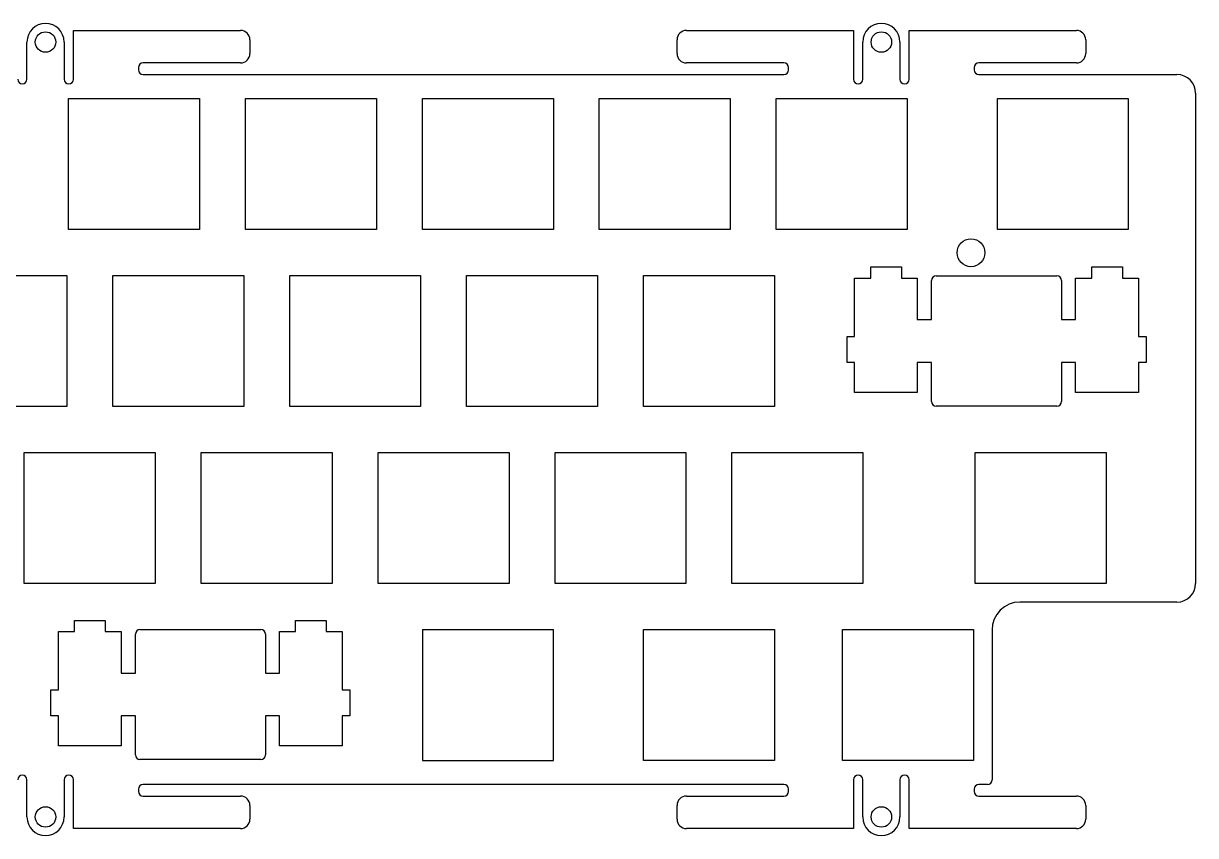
# Model space of a CAD drawing. Header units: millimetres. Extents: x 51 to 298, y -256 to -169.
# Drawn here: x 172 to 298.2, y -256.2 to -168.8 of the extents above; entities that cross this region are included whole.
import ezdxf

# ---------------------------------------------------------------- set-up
doc = ezdxf.new("R2010")
doc.units = ezdxf.units.MM
for name, color, linetype in [('Shape1818', 7, 'CONTINUOUS'), ('Shape1819', 7, 'CONTINUOUS'), ('Shape1821', 7, 'CONTINUOUS'), ('Shape1822', 7, 'CONTINUOUS'), ('Shape1824', 7, 'CONTINUOUS'), ('Shape1825', 7, 'CONTINUOUS'), ('Shape1826', 7, 'CONTINUOUS'), ('Shape1827', 7, 'CONTINUOUS'), ('Shape1828', 7, 'CONTINUOUS'), ('Shape1829', 7, 'CONTINUOUS'), ('Shape1830', 7, 'CONTINUOUS'), ('Shape1831', 7, 'CONTINUOUS'), ('Shape1832', 7, 'CONTINUOUS'), ('Shape1833', 7, 'CONTINUOUS'), ('Shape1834', 7, 'CONTINUOUS'), ('Shape1835', 7, 'CONTINUOUS'), ('Shape1836', 7, 'CONTINUOUS'), ('Shape1837', 7, 'CONTINUOUS'), ('Shape1838', 7, 'CONTINUOUS'), ('Shape1839', 7, 'CONTINUOUS'), ('Shape1840', 7, 'CONTINUOUS'), ('Shape1841', 7, 'CONTINUOUS'), ('Shape1842', 7, 'CONTINUOUS'), ('Shape1843', 7, 'CONTINUOUS'), ('Shape1844', 7, 'CONTINUOUS'), ('Shape1845', 7, 'CONTINUOUS'), ('Shape1846', 7, 'CONTINUOUS'), ('Shape1847', 7, 'CONTINUOUS'), ('Shape1848', 7, 'CONTINUOUS'), ('Shape1849', 7, 'CONTINUOUS'), ('Shape1850', 7, 'CONTINUOUS'), ('Shape1851', 7, 'CONTINUOUS'), ('Shape1852', 7, 'CONTINUOUS'), ('Shape1853', 7, 'CONTINUOUS'), ('Shape1854', 7, 'CONTINUOUS'), ('Shape1855', 7, 'CONTINUOUS'), ('Shape1856', 7, 'CONTINUOUS'), ('Shape1857', 7, 'CONTINUOUS'), ('Shape1858', 7, 'CONTINUOUS'), ('Shape1859', 7, 'CONTINUOUS'), ('Shape1860', 7, 'CONTINUOUS'), ('Shape1861', 7, 'CONTINUOUS'), ('Shape1862', 7, 'CONTINUOUS'), ('Shape1938', 7, 'CONTINUOUS'), ('Shape1939', 7, 'CONTINUOUS'), ('Shape1940', 7, 'CONTINUOUS'), ('Shape1941', 7, 'CONTINUOUS'), ('Shape1942', 7, 'CONTINUOUS'), ('Shape1943', 7, 'CONTINUOUS'), ('Shape1944', 7, 'CONTINUOUS'), ('Shape1945', 7, 'CONTINUOUS'), ('Shape1946', 7, 'CONTINUOUS'), ('Shape1947', 7, 'CONTINUOUS'), ('Shape1948', 7, 'CONTINUOUS'), ('Shape1949', 7, 'CONTINUOUS'), ('Shape1950', 7, 'CONTINUOUS'), ('Shape1951', 7, 'CONTINUOUS'), ('Shape1952', 7, 'CONTINUOUS'), ('Shape1953', 7, 'CONTINUOUS'), ('Shape1954', 7, 'CONTINUOUS'), ('Shape1955', 7, 'CONTINUOUS'), ('Shape1956', 7, 'CONTINUOUS'), ('Shape1957', 7, 'CONTINUOUS'), ('Shape1958', 7, 'CONTINUOUS'), ('Shape1959', 7, 'CONTINUOUS'), ('Shape1960', 7, 'CONTINUOUS'), ('Shape1961', 7, 'CONTINUOUS'), ('Shape1962', 7, 'CONTINUOUS'), ('Shape1963', 7, 'CONTINUOUS'), ('Shape1964', 7, 'CONTINUOUS'), ('Shape1965', 7, 'CONTINUOUS'), ('Shape1966', 7, 'CONTINUOUS'), ('Shape1967', 7, 'CONTINUOUS'), ('Shape1968', 7, 'CONTINUOUS'), ('Shape1969', 7, 'CONTINUOUS'), ('Shape1970', 7, 'CONTINUOUS'), ('Shape1971', 7, 'CONTINUOUS'), ('Shape1972', 7, 'CONTINUOUS'), ('Shape1973', 7, 'CONTINUOUS'), ('Shape1974', 7, 'CONTINUOUS'), ('Shape1975', 7, 'CONTINUOUS'), ('Shape1976', 7, 'CONTINUOUS'), ('Shape1977', 7, 'CONTINUOUS'), ('Shape1978', 7, 'CONTINUOUS'), ('Shape1979', 7, 'CONTINUOUS'), ('Shape1980', 7, 'CONTINUOUS'), ('Shape1981', 7, 'CONTINUOUS'), ('Shape1982', 7, 'CONTINUOUS'), ('Shape1983', 7, 'CONTINUOUS'), ('Shape1988', 7, 'CONTINUOUS'), ('Shape1989', 7, 'CONTINUOUS'), ('Shape1990', 7, 'CONTINUOUS'), ('Shape1994', 7, 'CONTINUOUS'), ('Shape1995', 7, 'CONTINUOUS'), ('Shape1996', 7, 'CONTINUOUS'), ('Shape1997', 7, 'CONTINUOUS'), ('Shape1998', 7, 'CONTINUOUS'), ('Shape1999', 7, 'CONTINUOUS'), ('Shape2000', 7, 'CONTINUOUS'), ('Shape2001', 7, 'CONTINUOUS'), ('Shape2018', 7, 'CONTINUOUS'), ('Shape2019', 7, 'CONTINUOUS'), ('Shape2020', 7, 'CONTINUOUS'), ('Shape2021', 7, 'CONTINUOUS'), ('Shape2022', 7, 'CONTINUOUS'), ('Shape2023', 7, 'CONTINUOUS'), ('Shape2024', 7, 'CONTINUOUS'), ('Shape2025', 7, 'CONTINUOUS'), ('Shape2026', 7, 'CONTINUOUS'), ('Shape2027', 7, 'CONTINUOUS'), ('Shape2028', 7, 'CONTINUOUS'), ('Shape2029', 7, 'CONTINUOUS'), ('Shape2030', 7, 'CONTINUOUS'), ('Shape2031', 7, 'CONTINUOUS'), ('Shape2032', 7, 'CONTINUOUS'), ('Shape2033', 7, 'CONTINUOUS'), ('Shape2034', 7, 'CONTINUOUS'), ('Shape2035', 7, 'CONTINUOUS'), ('Shape2036', 7, 'CONTINUOUS'), ('Shape2037', 7, 'CONTINUOUS'), ('Shape2038', 7, 'CONTINUOUS'), ('Shape2039', 7, 'CONTINUOUS'), ('Shape2040', 7, 'CONTINUOUS'), ('Shape2041', 7, 'CONTINUOUS'), ('Shape2042', 7, 'CONTINUOUS'), ('Shape2043', 7, 'CONTINUOUS'), ('Shape2044', 7, 'CONTINUOUS'), ('Shape2045', 7, 'CONTINUOUS'), ('Shape2046', 7, 'CONTINUOUS'), ('Shape2047', 7, 'CONTINUOUS'), ('Shape2048', 7, 'CONTINUOUS'), ('Shape2049', 7, 'CONTINUOUS'), ('Shape2050', 7, 'CONTINUOUS'), ('Shape2051', 7, 'CONTINUOUS'), ('Shape2052', 7, 'CONTINUOUS'), ('Shape2053', 7, 'CONTINUOUS'), ('Shape2054', 7, 'CONTINUOUS'), ('Shape2055', 7, 'CONTINUOUS'), ('Shape2056', 7, 'CONTINUOUS'), ('Shape2057', 7, 'CONTINUOUS'), ('Shape2059', 7, 'CONTINUOUS'), ('Shape2276', 7, 'CONTINUOUS'), ('Shape2277', 7, 'CONTINUOUS'), ('Shape2278', 7, 'CONTINUOUS'), ('Shape2279', 7, 'CONTINUOUS'), ('Shape2292', 7, 'CONTINUOUS'), ('Shape2293', 7, 'CONTINUOUS'), ('Shape2294', 7, 'CONTINUOUS'), ('Shape2295', 7, 'CONTINUOUS'), ('Shape2296', 7, 'CONTINUOUS'), ('Shape2297', 7, 'CONTINUOUS'), ('Shape2298', 7, 'CONTINUOUS'), ('Shape2299', 7, 'CONTINUOUS'), ('Shape2300', 7, 'CONTINUOUS'), ('Shape2301', 7, 'CONTINUOUS'), ('Shape2302', 7, 'CONTINUOUS'), ('Shape2303', 7, 'CONTINUOUS'), ('Shape2304', 7, 'CONTINUOUS'), ('Shape2305', 7, 'CONTINUOUS'), ('Shape2306', 7, 'CONTINUOUS'), ('Shape2307', 7, 'CONTINUOUS'), ('Shape2308', 7, 'CONTINUOUS'), ('Shape2309', 7, 'CONTINUOUS'), ('Shape2310', 7, 'CONTINUOUS'), ('Shape2311', 7, 'CONTINUOUS'), ('Shape2312', 7, 'CONTINUOUS'), ('Shape2313', 7, 'CONTINUOUS'), ('Shape2314', 7, 'CONTINUOUS'), ('Shape2315', 7, 'CONTINUOUS'), ('Shape2332', 7, 'CONTINUOUS'), ('Shape2333', 7, 'CONTINUOUS'), ('Shape2334', 7, 'CONTINUOUS'), ('Shape2335', 7, 'CONTINUOUS'), ('Shape2336', 7, 'CONTINUOUS'), ('Shape2337', 7, 'CONTINUOUS'), ('Shape2338', 7, 'CONTINUOUS'), ('Shape2339', 7, 'CONTINUOUS'), ('Shape2340', 7, 'CONTINUOUS'), ('Shape2341', 7, 'CONTINUOUS'), ('Shape2342', 7, 'CONTINUOUS'), ('Shape2343', 7, 'CONTINUOUS'), ('Shape2344', 7, 'CONTINUOUS'), ('Shape2345', 7, 'CONTINUOUS'), ('Shape2346', 7, 'CONTINUOUS'), ('Shape2347', 7, 'CONTINUOUS'), ('Shape2348', 7, 'CONTINUOUS'), ('Shape2349', 7, 'CONTINUOUS'), ('Shape2350', 7, 'CONTINUOUS'), ('Shape2351', 7, 'CONTINUOUS'), ('Shape2384', 7, 'CONTINUOUS'), ('Shape2385', 7, 'CONTINUOUS'), ('Shape2386', 7, 'CONTINUOUS'), ('Shape2388', 7, 'CONTINUOUS'), ('Shape2389', 7, 'CONTINUOUS'), ('Shape2390', 7, 'CONTINUOUS'), ('Shape2391', 7, 'CONTINUOUS'), ('Shape2392', 7, 'CONTINUOUS'), ('Shape2393', 7, 'CONTINUOUS'), ('Shape2394', 7, 'CONTINUOUS'), ('Shape2395', 7, 'CONTINUOUS'), ('Shape2396', 7, 'CONTINUOUS'), ('Shape2397', 7, 'CONTINUOUS'), ('Shape2398', 7, 'CONTINUOUS'), ('Shape2399', 7, 'CONTINUOUS'), ('Shape2400', 7, 'CONTINUOUS'), ('Shape2401', 7, 'CONTINUOUS'), ('Shape2402', 7, 'CONTINUOUS'), ('Shape2403', 7, 'CONTINUOUS'), ('Shape2404', 7, 'CONTINUOUS'), ('Shape2405', 7, 'CONTINUOUS'), ('Shape2406', 7, 'CONTINUOUS'), ('Shape2407', 7, 'CONTINUOUS'), ('Shape2408', 7, 'CONTINUOUS'), ('Shape2409', 7, 'CONTINUOUS'), ('Shape2410', 7, 'CONTINUOUS'), ('Shape2411', 7, 'CONTINUOUS'), ('Shape2412', 7, 'CONTINUOUS'), ('Shape2413', 7, 'CONTINUOUS'), ('Shape2414', 7, 'CONTINUOUS'), ('Shape2415', 7, 'CONTINUOUS'), ('Shape2416', 7, 'CONTINUOUS'), ('Shape2417', 7, 'CONTINUOUS'), ('Shape2418', 7, 'CONTINUOUS'), ('Shape2419', 7, 'CONTINUOUS'), ('Shape2420', 7, 'CONTINUOUS'), ('Shape2421', 7, 'CONTINUOUS'), ('Shape2422', 7, 'CONTINUOUS'), ('Shape2423', 7, 'CONTINUOUS'), ('Shape2424', 7, 'CONTINUOUS'), ('Shape2425', 7, 'CONTINUOUS'), ('Shape2426', 7, 'CONTINUOUS'), ('Shape2427', 7, 'CONTINUOUS'), ('Shape2428', 7, 'CONTINUOUS'), ('Shape2429', 7, 'CONTINUOUS'), ('Shape2430', 7, 'CONTINUOUS'), ('Shape2431', 7, 'CONTINUOUS'), ('Shape2432', 7, 'CONTINUOUS'), ('Shape2433', 7, 'CONTINUOUS'), ('Shape2434', 7, 'CONTINUOUS'), ('Shape2435', 7, 'CONTINUOUS'), ('Shape2436', 7, 'CONTINUOUS'), ('Shape2437', 7, 'CONTINUOUS'), ('Shape2438', 7, 'CONTINUOUS'), ('Shape2439', 7, 'CONTINUOUS'), ('Shape2440', 7, 'CONTINUOUS'), ('Shape2441', 7, 'CONTINUOUS'), ('Shape2442', 7, 'CONTINUOUS'), ('Shape2443', 7, 'CONTINUOUS'), ('Shape2465', 7, 'CONTINUOUS')]:
    doc.layers.add(name, color=color, linetype=linetype)

msp = doc.modelspace()

# ---------------------------------------------------------------- linework, layer by layer
at = {"layer": 'Shape1818'}
msp.add_circle((264.415, -170.807), 1.1, dxfattribs=at)
at = {"layer": 'Shape1819'}
msp.add_circle((174.415, -170.807), 1.1, dxfattribs=at)
at = {"layer": 'Shape1821'}
msp.add_circle((264.415, -254.205), 1.1, dxfattribs=at)
at = {"layer": 'Shape1822'}
msp.add_circle((174.415, -254.205), 1.1, dxfattribs=at)
at = {"layer": 'Shape1824'}
msp.add_line((275.835, -250.706), (274.915, -250.706), dxfattribs=at)
at = {"layer": 'Shape1825'}
msp.add_arc((274.915, -251.206), 0.5, 90, 180, dxfattribs=at)
at = {"layer": 'Shape1826'}
msp.add_line((274.415, -251.206), (274.415, -251.455), dxfattribs=at)
at = {"layer": 'Shape1827'}
msp.add_arc((274.915, -251.455), 0.5, 180, -90, dxfattribs=at)
at = {"layer": 'Shape1828'}
msp.add_line((274.915, -251.955), (285.415, -251.955), dxfattribs=at)
at = {"layer": 'Shape1829'}
msp.add_arc((285.415, -252.955), 1, 0, 90, dxfattribs=at)
at = {"layer": 'Shape1830'}
msp.add_line((286.415, -252.955), (286.415, -254.455), dxfattribs=at)
at = {"layer": 'Shape1831'}
msp.add_arc((285.415, -254.455), 1, -90, 0, dxfattribs=at)
at = {"layer": 'Shape1832'}
msp.add_line((285.415, -255.455), (267.415, -255.455), dxfattribs=at)
at = {"layer": 'Shape1833'}
msp.add_line((267.415, -255.455), (267.415, -250.206), dxfattribs=at)
at = {"layer": 'Shape1834'}
msp.add_arc((266.915, -250.206), 0.5, 0, 180, dxfattribs=at)
at = {"layer": 'Shape1835'}
msp.add_line((266.415, -250.206), (266.415, -254.205), dxfattribs=at)
at = {"layer": 'Shape1836'}
msp.add_arc((264.415, -254.205), 2, 180, 0, dxfattribs=at)
at = {"layer": 'Shape1837'}
msp.add_line((262.415, -254.205), (262.415, -250.206), dxfattribs=at)
at = {"layer": 'Shape1838'}
msp.add_arc((261.915, -250.206), 0.5, 0, 180, dxfattribs=at)
at = {"layer": 'Shape1839'}
msp.add_line((261.415, -250.206), (261.415, -255.455), dxfattribs=at)
at = {"layer": 'Shape1840'}
msp.add_line((261.415, -255.455), (243.415, -255.455), dxfattribs=at)
at = {"layer": 'Shape1841'}
msp.add_arc((243.415, -254.455), 1, 180, -90, dxfattribs=at)
at = {"layer": 'Shape1842'}
msp.add_line((242.415, -254.455), (242.415, -252.955), dxfattribs=at)
at = {"layer": 'Shape1843'}
msp.add_arc((243.415, -252.955), 1, 90, 180, dxfattribs=at)
at = {"layer": 'Shape1844'}
msp.add_line((243.415, -251.955), (253.915, -251.955), dxfattribs=at)
at = {"layer": 'Shape1845'}
msp.add_arc((253.915, -251.455), 0.5, -90, 0, dxfattribs=at)
at = {"layer": 'Shape1846'}
msp.add_line((254.415, -251.455), (254.415, -251.206), dxfattribs=at)
at = {"layer": 'Shape1847'}
msp.add_arc((253.915, -251.206), 0.5, 0, 90, dxfattribs=at)
at = {"layer": 'Shape1848'}
msp.add_line((253.915, -250.706), (184.915, -250.706), dxfattribs=at)
at = {"layer": 'Shape1849'}
msp.add_arc((184.915, -251.206), 0.5, 90, 180, dxfattribs=at)
at = {"layer": 'Shape1850'}
msp.add_line((184.415, -251.206), (184.415, -251.455), dxfattribs=at)
at = {"layer": 'Shape1851'}
msp.add_arc((184.915, -251.455), 0.5, 180, -90, dxfattribs=at)
at = {"layer": 'Shape1852'}
msp.add_line((184.915, -251.955), (195.415, -251.955), dxfattribs=at)
at = {"layer": 'Shape1853'}
msp.add_arc((195.415, -252.955), 1, 0, 90, dxfattribs=at)
at = {"layer": 'Shape1854'}
msp.add_line((196.415, -252.955), (196.415, -254.455), dxfattribs=at)
at = {"layer": 'Shape1855'}
msp.add_arc((195.415, -254.455), 1, -90, 0, dxfattribs=at)
at = {"layer": 'Shape1856'}
msp.add_line((195.415, -255.455), (177.415, -255.455), dxfattribs=at)
at = {"layer": 'Shape1857'}
msp.add_line((177.415, -255.455), (177.415, -250.206), dxfattribs=at)
at = {"layer": 'Shape1858'}
msp.add_arc((176.915, -250.206), 0.5, 0, 180, dxfattribs=at)
at = {"layer": 'Shape1859'}
msp.add_line((176.415, -250.206), (176.415, -254.205), dxfattribs=at)
at = {"layer": 'Shape1860'}
msp.add_arc((174.415, -254.205), 2, 180, 0, dxfattribs=at)
at = {"layer": 'Shape1861'}
msp.add_line((172.415, -254.205), (172.415, -250.206), dxfattribs=at)
at = {"layer": 'Shape1862'}
msp.add_arc((171.915, -250.206), 0.5, 0, 180, dxfattribs=at)
at = {"layer": 'Shape1938'}
msp.add_arc((171.915, -174.807), 0.5, 180, 0, dxfattribs=at)
at = {"layer": 'Shape1939'}
msp.add_line((172.415, -174.807), (172.415, -170.807), dxfattribs=at)
at = {"layer": 'Shape1940'}
msp.add_arc((174.415, -170.807), 2, 0, 180, dxfattribs=at)
at = {"layer": 'Shape1941'}
msp.add_line((176.415, -170.807), (176.415, -174.807), dxfattribs=at)
at = {"layer": 'Shape1942'}
msp.add_arc((176.915, -174.807), 0.5, 180, 0, dxfattribs=at)
at = {"layer": 'Shape1943'}
msp.add_line((177.415, -174.807), (177.415, -169.557), dxfattribs=at)
at = {"layer": 'Shape1944'}
msp.add_line((177.415, -169.557), (195.415, -169.557), dxfattribs=at)
at = {"layer": 'Shape1945'}
msp.add_arc((195.415, -170.557), 1, 0, 90, dxfattribs=at)
at = {"layer": 'Shape1946'}
msp.add_line((196.415, -170.557), (196.415, -172.057), dxfattribs=at)
at = {"layer": 'Shape1947'}
msp.add_arc((195.415, -172.057), 1, -90, 0, dxfattribs=at)
at = {"layer": 'Shape1948'}
msp.add_line((195.415, -173.057), (184.915, -173.057), dxfattribs=at)
at = {"layer": 'Shape1949'}
msp.add_arc((184.915, -173.557), 0.5, 90, 180, dxfattribs=at)
at = {"layer": 'Shape1950'}
msp.add_line((184.415, -173.557), (184.415, -173.806), dxfattribs=at)
at = {"layer": 'Shape1951'}
msp.add_arc((184.915, -173.806), 0.5, 180, -90, dxfattribs=at)
at = {"layer": 'Shape1952'}
msp.add_line((184.915, -174.306), (253.915, -174.306), dxfattribs=at)
at = {"layer": 'Shape1953'}
msp.add_arc((253.915, -173.806), 0.5, -90, 0, dxfattribs=at)
at = {"layer": 'Shape1954'}
msp.add_line((254.415, -173.806), (254.415, -173.557), dxfattribs=at)
at = {"layer": 'Shape1955'}
msp.add_arc((253.915, -173.557), 0.5, 0, 90, dxfattribs=at)
at = {"layer": 'Shape1956'}
msp.add_line((253.915, -173.057), (243.415, -173.057), dxfattribs=at)
at = {"layer": 'Shape1957'}
msp.add_arc((243.415, -172.057), 1, 180, -90, dxfattribs=at)
at = {"layer": 'Shape1958'}
msp.add_line((242.415, -172.057), (242.415, -170.557), dxfattribs=at)
at = {"layer": 'Shape1959'}
msp.add_arc((243.415, -170.557), 1, 90, 180, dxfattribs=at)
at = {"layer": 'Shape1960'}
msp.add_line((243.415, -169.557), (261.415, -169.557), dxfattribs=at)
at = {"layer": 'Shape1961'}
msp.add_line((261.415, -169.557), (261.415, -174.807), dxfattribs=at)
at = {"layer": 'Shape1962'}
msp.add_arc((261.915, -174.807), 0.5, 180, 0, dxfattribs=at)
at = {"layer": 'Shape1963'}
msp.add_line((262.415, -174.807), (262.415, -170.807), dxfattribs=at)
at = {"layer": 'Shape1964'}
msp.add_arc((264.415, -170.807), 2, 0, 180, dxfattribs=at)
at = {"layer": 'Shape1965'}
msp.add_line((266.415, -170.807), (266.415, -174.807), dxfattribs=at)
at = {"layer": 'Shape1966'}
msp.add_arc((266.915, -174.807), 0.5, 180, 0, dxfattribs=at)
at = {"layer": 'Shape1967'}
msp.add_line((267.415, -174.807), (267.415, -169.557), dxfattribs=at)
at = {"layer": 'Shape1968'}
msp.add_line((267.415, -169.557), (285.415, -169.557), dxfattribs=at)
at = {"layer": 'Shape1969'}
msp.add_arc((285.415, -170.557), 1, 0, 90, dxfattribs=at)
at = {"layer": 'Shape1970'}
msp.add_line((286.415, -170.557), (286.415, -172.057), dxfattribs=at)
at = {"layer": 'Shape1971'}
msp.add_arc((285.415, -172.057), 1, -90, 0, dxfattribs=at)
at = {"layer": 'Shape1972'}
msp.add_line((285.415, -173.057), (274.915, -173.057), dxfattribs=at)
at = {"layer": 'Shape1973'}
msp.add_arc((274.915, -173.557), 0.5, 90, 180, dxfattribs=at)
at = {"layer": 'Shape1974'}
msp.add_line((274.415, -173.557), (274.415, -173.806), dxfattribs=at)
at = {"layer": 'Shape1975'}
msp.add_arc((274.915, -173.806), 0.5, 180, -90, dxfattribs=at)
at = {"layer": 'Shape1976'}
msp.add_line((274.915, -174.306), (296.245, -174.306), dxfattribs=at)
at = {"layer": 'Shape1977'}
msp.add_arc((296.245, -176.306), 2, 0, 90, dxfattribs=at)
at = {"layer": 'Shape1978'}
msp.add_line((298.245, -176.306), (298.245, -229.081), dxfattribs=at)
at = {"layer": 'Shape1979'}
msp.add_arc((296.245, -229.081), 2, -90, 0, dxfattribs=at)
at = {"layer": 'Shape1980'}
msp.add_line((296.245, -231.081), (279.335, -231.081), dxfattribs=at)
at = {"layer": 'Shape1981'}
msp.add_arc((279.335, -234.081), 3, 90, 180, dxfattribs=at)
at = {"layer": 'Shape1982'}
msp.add_line((276.335, -234.081), (276.335, -250.206), dxfattribs=at)
at = {"layer": 'Shape1983'}
msp.add_arc((275.835, -250.206), 0.5, -90, 0, dxfattribs=at)
at = {"layer": 'Shape1988'}
msp.add_line((214.995, -234.031), (214.995, -248.131), dxfattribs=at)
at = {"layer": 'Shape1989'}
msp.add_line((214.995, -248.131), (229.095, -248.131), dxfattribs=at)
at = {"layer": 'Shape1990'}
msp.add_line((229.095, -248.131), (229.095, -234.031), dxfattribs=at)
at = {"layer": 'Shape1994'}
msp.add_line((260.235, -234.031), (274.335, -234.031), dxfattribs=at)
at = {"layer": 'Shape1995'}
msp.add_line((274.335, -234.031), (274.335, -248.131), dxfattribs=at)
at = {"layer": 'Shape1996'}
msp.add_line((274.335, -248.131), (260.235, -248.131), dxfattribs=at)
at = {"layer": 'Shape1997'}
msp.add_line((260.235, -248.131), (260.235, -234.031), dxfattribs=at)
at = {"layer": 'Shape1998'}
msp.add_line((238.805, -248.131), (238.805, -234.031), dxfattribs=at)
at = {"layer": 'Shape1999'}
msp.add_line((238.805, -234.031), (252.905, -234.031), dxfattribs=at)
at = {"layer": 'Shape2000'}
msp.add_line((252.905, -234.031), (252.905, -248.131), dxfattribs=at)
at = {"layer": 'Shape2001'}
msp.add_line((252.905, -248.131), (238.805, -248.131), dxfattribs=at)
at = {"layer": 'Shape2018'}
msp.add_line((184.085, -247.531), (184.085, -243.332), dxfattribs=at)
at = {"layer": 'Shape2019'}
msp.add_arc((184.585, -247.531), 0.5, 180, -90, dxfattribs=at)
at = {"layer": 'Shape2020'}
msp.add_line((184.085, -243.332), (182.565, -243.332), dxfattribs=at)
at = {"layer": 'Shape2021'}
msp.add_line((182.565, -243.332), (182.565, -246.561), dxfattribs=at)
at = {"layer": 'Shape2022'}
msp.add_line((182.565, -246.561), (175.815, -246.561), dxfattribs=at)
at = {"layer": 'Shape2023'}
msp.add_line((175.815, -246.561), (175.815, -243.332), dxfattribs=at)
at = {"layer": 'Shape2024'}
msp.add_line((175.815, -243.332), (174.985, -243.332), dxfattribs=at)
at = {"layer": 'Shape2025'}
msp.add_line((174.985, -243.332), (174.985, -240.532), dxfattribs=at)
at = {"layer": 'Shape2026'}
msp.add_line((174.985, -240.532), (175.815, -240.532), dxfattribs=at)
at = {"layer": 'Shape2027'}
msp.add_line((175.815, -240.532), (175.815, -234.262), dxfattribs=at)
at = {"layer": 'Shape2028'}
msp.add_line((175.815, -234.262), (177.535, -234.262), dxfattribs=at)
at = {"layer": 'Shape2029'}
msp.add_line((177.535, -234.262), (177.535, -233.061), dxfattribs=at)
at = {"layer": 'Shape2030'}
msp.add_line((177.535, -233.061), (180.835, -233.061), dxfattribs=at)
at = {"layer": 'Shape2031'}
msp.add_line((180.835, -233.061), (180.835, -234.262), dxfattribs=at)
at = {"layer": 'Shape2032'}
msp.add_line((180.835, -234.262), (182.565, -234.262), dxfattribs=at)
at = {"layer": 'Shape2033'}
msp.add_line((182.565, -234.262), (182.565, -238.73), dxfattribs=at)
at = {"layer": 'Shape2034'}
msp.add_line((182.565, -238.73), (184.085, -238.73), dxfattribs=at)
at = {"layer": 'Shape2035'}
msp.add_line((184.085, -238.73), (184.085, -234.531), dxfattribs=at)
at = {"layer": 'Shape2036'}
msp.add_line((184.585, -234.031), (197.585, -234.031), dxfattribs=at)
at = {"layer": 'Shape2037'}
msp.add_arc((184.585, -234.531), 0.5, 90, 180, dxfattribs=at)
at = {"layer": 'Shape2038'}
msp.add_line((198.085, -234.531), (198.085, -238.73), dxfattribs=at)
at = {"layer": 'Shape2039'}
msp.add_arc((197.585, -234.531), 0.5, 0, 90, dxfattribs=at)
at = {"layer": 'Shape2040'}
msp.add_line((198.085, -238.73), (199.615, -238.73), dxfattribs=at)
at = {"layer": 'Shape2041'}
msp.add_line((199.615, -238.73), (199.615, -234.262), dxfattribs=at)
at = {"layer": 'Shape2042'}
msp.add_line((199.615, -234.262), (201.335, -234.262), dxfattribs=at)
at = {"layer": 'Shape2043'}
msp.add_line((201.335, -234.262), (201.335, -233.061), dxfattribs=at)
at = {"layer": 'Shape2044'}
msp.add_line((201.335, -233.061), (204.635, -233.061), dxfattribs=at)
at = {"layer": 'Shape2045'}
msp.add_line((204.635, -233.061), (204.635, -234.262), dxfattribs=at)
at = {"layer": 'Shape2046'}
msp.add_line((204.635, -234.262), (206.365, -234.262), dxfattribs=at)
at = {"layer": 'Shape2047'}
msp.add_line((206.365, -234.262), (206.365, -240.532), dxfattribs=at)
at = {"layer": 'Shape2048'}
msp.add_line((206.365, -240.532), (207.185, -240.532), dxfattribs=at)
at = {"layer": 'Shape2049'}
msp.add_line((207.185, -240.532), (207.185, -243.332), dxfattribs=at)
at = {"layer": 'Shape2050'}
msp.add_line((207.185, -243.332), (206.365, -243.332), dxfattribs=at)
at = {"layer": 'Shape2051'}
msp.add_line((206.365, -243.332), (206.365, -246.561), dxfattribs=at)
at = {"layer": 'Shape2052'}
msp.add_line((206.365, -246.561), (199.615, -246.561), dxfattribs=at)
at = {"layer": 'Shape2053'}
msp.add_line((199.615, -246.561), (199.615, -243.332), dxfattribs=at)
at = {"layer": 'Shape2054'}
msp.add_line((199.615, -243.332), (198.085, -243.332), dxfattribs=at)
at = {"layer": 'Shape2055'}
msp.add_line((198.085, -243.332), (198.085, -247.531), dxfattribs=at)
at = {"layer": 'Shape2056'}
msp.add_arc((197.585, -247.531), 0.5, -90, 0, dxfattribs=at)
at = {"layer": 'Shape2057'}
msp.add_line((197.585, -248.031), (184.585, -248.031), dxfattribs=at)
at = {"layer": 'Shape2059'}
msp.add_line((214.995, -234.031), (229.095, -234.031), dxfattribs=at)
at = {"layer": 'Shape2276'}
msp.add_line((291.005, -176.881), (291.005, -190.981), dxfattribs=at)
at = {"layer": 'Shape2277'}
msp.add_line((291.005, -190.981), (276.905, -190.981), dxfattribs=at)
at = {"layer": 'Shape2278'}
msp.add_line((276.905, -190.981), (276.905, -176.881), dxfattribs=at)
at = {"layer": 'Shape2279'}
msp.add_line((276.905, -176.881), (291.005, -176.881), dxfattribs=at)
at = {"layer": 'Shape2292'}
msp.add_line((274.525, -229.081), (274.525, -214.981), dxfattribs=at)
at = {"layer": 'Shape2293'}
msp.add_line((274.525, -214.981), (288.625, -214.981), dxfattribs=at)
at = {"layer": 'Shape2294'}
msp.add_line((288.625, -214.981), (288.625, -229.081), dxfattribs=at)
at = {"layer": 'Shape2295'}
msp.add_line((288.625, -229.081), (274.525, -229.081), dxfattribs=at)
at = {"layer": 'Shape2296'}
msp.add_line((248.325, -229.081), (248.325, -214.981), dxfattribs=at)
at = {"layer": 'Shape2297'}
msp.add_line((248.325, -214.981), (262.425, -214.981), dxfattribs=at)
at = {"layer": 'Shape2298'}
msp.add_line((262.425, -214.981), (262.425, -229.081), dxfattribs=at)
at = {"layer": 'Shape2299'}
msp.add_line((262.425, -229.081), (248.325, -229.081), dxfattribs=at)
at = {"layer": 'Shape2300'}
msp.add_line((229.275, -229.081), (229.275, -214.981), dxfattribs=at)
at = {"layer": 'Shape2301'}
msp.add_line((229.275, -214.981), (243.375, -214.981), dxfattribs=at)
at = {"layer": 'Shape2302'}
msp.add_line((243.375, -214.981), (243.375, -229.081), dxfattribs=at)
at = {"layer": 'Shape2303'}
msp.add_line((243.375, -229.081), (229.275, -229.081), dxfattribs=at)
at = {"layer": 'Shape2304'}
msp.add_line((210.225, -229.081), (210.225, -214.981), dxfattribs=at)
at = {"layer": 'Shape2305'}
msp.add_line((210.225, -214.981), (224.325, -214.981), dxfattribs=at)
at = {"layer": 'Shape2306'}
msp.add_line((224.325, -214.981), (224.325, -229.081), dxfattribs=at)
at = {"layer": 'Shape2307'}
msp.add_line((224.325, -229.081), (210.225, -229.081), dxfattribs=at)
at = {"layer": 'Shape2308'}
msp.add_line((191.175, -229.081), (191.175, -214.981), dxfattribs=at)
at = {"layer": 'Shape2309'}
msp.add_line((191.175, -214.981), (205.275, -214.981), dxfattribs=at)
at = {"layer": 'Shape2310'}
msp.add_line((205.275, -214.981), (205.275, -229.081), dxfattribs=at)
at = {"layer": 'Shape2311'}
msp.add_line((205.275, -229.081), (191.175, -229.081), dxfattribs=at)
at = {"layer": 'Shape2312'}
msp.add_line((172.125, -229.081), (172.125, -214.981), dxfattribs=at)
at = {"layer": 'Shape2313'}
msp.add_line((172.125, -214.981), (186.225, -214.981), dxfattribs=at)
at = {"layer": 'Shape2314'}
msp.add_line((186.225, -214.981), (186.225, -229.081), dxfattribs=at)
at = {"layer": 'Shape2315'}
msp.add_line((186.225, -229.081), (172.125, -229.081), dxfattribs=at)
at = {"layer": 'Shape2332'}
msp.add_line((253.095, -190.981), (253.095, -176.881), dxfattribs=at)
at = {"layer": 'Shape2333'}
msp.add_line((253.095, -176.881), (267.195, -176.881), dxfattribs=at)
at = {"layer": 'Shape2334'}
msp.add_line((267.195, -176.881), (267.195, -190.981), dxfattribs=at)
at = {"layer": 'Shape2335'}
msp.add_line((267.195, -190.981), (253.095, -190.981), dxfattribs=at)
at = {"layer": 'Shape2336'}
msp.add_line((234.045, -190.981), (234.045, -176.881), dxfattribs=at)
at = {"layer": 'Shape2337'}
msp.add_line((234.045, -176.881), (248.145, -176.881), dxfattribs=at)
at = {"layer": 'Shape2338'}
msp.add_line((248.145, -176.881), (248.145, -190.981), dxfattribs=at)
at = {"layer": 'Shape2339'}
msp.add_line((248.145, -190.981), (234.045, -190.981), dxfattribs=at)
at = {"layer": 'Shape2340'}
msp.add_line((214.995, -190.981), (214.995, -176.881), dxfattribs=at)
at = {"layer": 'Shape2341'}
msp.add_line((214.995, -176.881), (229.095, -176.881), dxfattribs=at)
at = {"layer": 'Shape2342'}
msp.add_line((229.095, -176.881), (229.095, -190.981), dxfattribs=at)
at = {"layer": 'Shape2343'}
msp.add_line((229.095, -190.981), (214.995, -190.981), dxfattribs=at)
at = {"layer": 'Shape2344'}
msp.add_line((195.945, -190.981), (195.945, -176.881), dxfattribs=at)
at = {"layer": 'Shape2345'}
msp.add_line((195.945, -176.881), (210.045, -176.881), dxfattribs=at)
at = {"layer": 'Shape2346'}
msp.add_line((210.045, -176.881), (210.045, -190.981), dxfattribs=at)
at = {"layer": 'Shape2347'}
msp.add_line((210.045, -190.981), (195.945, -190.981), dxfattribs=at)
at = {"layer": 'Shape2348'}
msp.add_line((176.895, -190.981), (176.895, -176.881), dxfattribs=at)
at = {"layer": 'Shape2349'}
msp.add_line((176.895, -176.881), (190.995, -176.881), dxfattribs=at)
at = {"layer": 'Shape2350'}
msp.add_line((190.995, -176.881), (190.995, -190.981), dxfattribs=at)
at = {"layer": 'Shape2351'}
msp.add_line((190.995, -190.981), (176.895, -190.981), dxfattribs=at)
at = {"layer": 'Shape2384'}
msp.add_line((162.605, -195.931), (176.705, -195.931), dxfattribs=at)
at = {"layer": 'Shape2385'}
msp.add_line((176.705, -195.931), (176.705, -210.031), dxfattribs=at)
at = {"layer": 'Shape2386'}
msp.add_line((176.705, -210.031), (162.605, -210.031), dxfattribs=at)
at = {"layer": 'Shape2388'}
msp.add_line((181.655, -195.931), (195.755, -195.931), dxfattribs=at)
at = {"layer": 'Shape2389'}
msp.add_line((195.755, -195.931), (195.755, -210.031), dxfattribs=at)
at = {"layer": 'Shape2390'}
msp.add_line((195.755, -210.031), (181.655, -210.031), dxfattribs=at)
at = {"layer": 'Shape2391'}
msp.add_line((181.655, -210.031), (181.655, -195.931), dxfattribs=at)
at = {"layer": 'Shape2392'}
msp.add_line((200.705, -210.031), (200.705, -195.931), dxfattribs=at)
at = {"layer": 'Shape2393'}
msp.add_line((200.705, -195.931), (214.805, -195.931), dxfattribs=at)
at = {"layer": 'Shape2394'}
msp.add_line((214.805, -195.931), (214.805, -210.031), dxfattribs=at)
at = {"layer": 'Shape2395'}
msp.add_line((214.805, -210.031), (200.705, -210.031), dxfattribs=at)
at = {"layer": 'Shape2396'}
msp.add_line((219.755, -195.931), (233.855, -195.931), dxfattribs=at)
at = {"layer": 'Shape2397'}
msp.add_line((233.855, -195.931), (233.855, -210.031), dxfattribs=at)
at = {"layer": 'Shape2398'}
msp.add_line((233.855, -210.031), (219.755, -210.031), dxfattribs=at)
at = {"layer": 'Shape2399'}
msp.add_line((219.755, -210.031), (219.755, -195.931), dxfattribs=at)
at = {"layer": 'Shape2400'}
msp.add_line((238.805, -210.031), (238.805, -195.931), dxfattribs=at)
at = {"layer": 'Shape2401'}
msp.add_line((238.805, -195.931), (252.905, -195.931), dxfattribs=at)
at = {"layer": 'Shape2402'}
msp.add_line((252.905, -195.931), (252.905, -210.031), dxfattribs=at)
at = {"layer": 'Shape2403'}
msp.add_line((252.905, -210.031), (238.805, -210.031), dxfattribs=at)
at = {"layer": 'Shape2404'}
msp.add_line((269.815, -209.481), (269.815, -205.282), dxfattribs=at)
at = {"layer": 'Shape2405'}
msp.add_arc((270.315, -209.481), 0.5, 180, -90, dxfattribs=at)
at = {"layer": 'Shape2406'}
msp.add_line((269.815, -205.282), (268.285, -205.282), dxfattribs=at)
at = {"layer": 'Shape2407'}
msp.add_line((268.285, -205.282), (268.285, -208.511), dxfattribs=at)
at = {"layer": 'Shape2408'}
msp.add_line((268.285, -208.511), (261.535, -208.511), dxfattribs=at)
at = {"layer": 'Shape2409'}
msp.add_line((261.535, -208.511), (261.535, -205.282), dxfattribs=at)
at = {"layer": 'Shape2410'}
msp.add_line((261.535, -205.282), (260.715, -205.282), dxfattribs=at)
at = {"layer": 'Shape2411'}
msp.add_line((260.715, -205.282), (260.715, -202.482), dxfattribs=at)
at = {"layer": 'Shape2412'}
msp.add_line((260.715, -202.482), (261.535, -202.482), dxfattribs=at)
at = {"layer": 'Shape2413'}
msp.add_line((261.535, -202.482), (261.535, -196.212), dxfattribs=at)
at = {"layer": 'Shape2414'}
msp.add_line((261.535, -196.212), (263.265, -196.212), dxfattribs=at)
at = {"layer": 'Shape2415'}
msp.add_line((263.265, -196.212), (263.265, -195.012), dxfattribs=at)
at = {"layer": 'Shape2416'}
msp.add_line((263.265, -195.012), (266.565, -195.012), dxfattribs=at)
at = {"layer": 'Shape2417'}
msp.add_line((266.565, -195.012), (266.565, -196.212), dxfattribs=at)
at = {"layer": 'Shape2418'}
msp.add_line((266.565, -196.212), (268.285, -196.212), dxfattribs=at)
at = {"layer": 'Shape2419'}
msp.add_line((268.285, -196.212), (268.285, -200.681), dxfattribs=at)
at = {"layer": 'Shape2420'}
msp.add_line((268.285, -200.681), (269.815, -200.681), dxfattribs=at)
at = {"layer": 'Shape2421'}
msp.add_line((269.815, -200.681), (269.815, -196.482), dxfattribs=at)
at = {"layer": 'Shape2422'}
msp.add_line((270.315, -195.982), (283.315, -195.982), dxfattribs=at)
at = {"layer": 'Shape2423'}
msp.add_arc((270.315, -196.482), 0.5, 90, 180, dxfattribs=at)
at = {"layer": 'Shape2424'}
msp.add_line((283.815, -196.482), (283.815, -200.681), dxfattribs=at)
at = {"layer": 'Shape2425'}
msp.add_arc((283.315, -196.482), 0.5, 0, 90, dxfattribs=at)
at = {"layer": 'Shape2426'}
msp.add_line((283.815, -200.681), (285.335, -200.681), dxfattribs=at)
at = {"layer": 'Shape2427'}
msp.add_line((285.335, -200.681), (285.335, -196.212), dxfattribs=at)
at = {"layer": 'Shape2428'}
msp.add_line((285.335, -196.212), (287.065, -196.212), dxfattribs=at)
at = {"layer": 'Shape2429'}
msp.add_line((287.065, -196.212), (287.065, -195.012), dxfattribs=at)
at = {"layer": 'Shape2430'}
msp.add_line((287.065, -195.012), (290.365, -195.012), dxfattribs=at)
at = {"layer": 'Shape2431'}
msp.add_line((290.365, -195.012), (290.365, -196.212), dxfattribs=at)
at = {"layer": 'Shape2432'}
msp.add_line((290.365, -196.212), (292.085, -196.212), dxfattribs=at)
at = {"layer": 'Shape2433'}
msp.add_line((292.085, -196.212), (292.085, -202.482), dxfattribs=at)
at = {"layer": 'Shape2434'}
msp.add_line((292.085, -202.482), (292.915, -202.482), dxfattribs=at)
at = {"layer": 'Shape2435'}
msp.add_line((292.915, -202.482), (292.915, -205.282), dxfattribs=at)
at = {"layer": 'Shape2436'}
msp.add_line((292.915, -205.282), (292.085, -205.282), dxfattribs=at)
at = {"layer": 'Shape2437'}
msp.add_line((292.085, -205.282), (292.085, -208.511), dxfattribs=at)
at = {"layer": 'Shape2438'}
msp.add_line((292.085, -208.511), (285.335, -208.511), dxfattribs=at)
at = {"layer": 'Shape2439'}
msp.add_line((285.335, -208.511), (285.335, -205.282), dxfattribs=at)
at = {"layer": 'Shape2440'}
msp.add_line((285.335, -205.282), (283.815, -205.282), dxfattribs=at)
at = {"layer": 'Shape2441'}
msp.add_line((283.815, -205.282), (283.815, -209.481), dxfattribs=at)
at = {"layer": 'Shape2442'}
msp.add_arc((283.315, -209.481), 0.5, -90, 0, dxfattribs=at)
at = {"layer": 'Shape2443'}
msp.add_line((283.315, -209.981), (270.315, -209.981), dxfattribs=at)
at = {"layer": 'Shape2465'}
msp.add_circle((274.065, -193.482), 1.5, dxfattribs=at)

doc.saveas('drawing.dxf')
